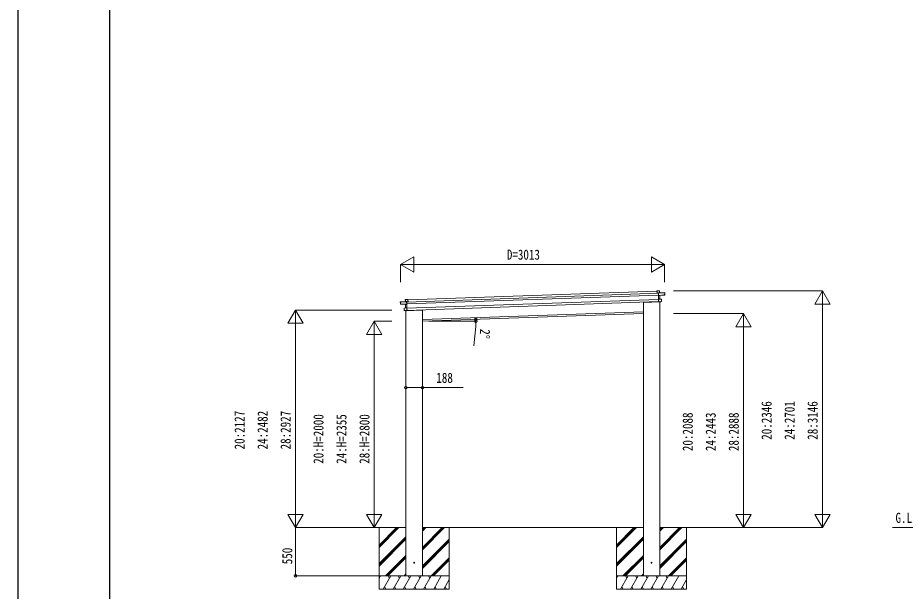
# Model space of a CAD drawing. Units: millimetres, scale not verified. Extents: x -14718 to 14718, y -10395 to 10395.
# Drawn here: x -14718 to -4592, y -6541 to 0 of the extents above; entities that cross this region are included whole.
import ezdxf
from ezdxf.enums import TextEntityAlignment as Align

# ---------------------------------------------------------------- set-up
doc = ezdxf.new("R2010")
doc.units = ezdxf.units.MM
doc.header["$LTSCALE"] = 40
for name, color, linetype, lineweight in [('0-4_YKK_13', 120, 'Continuous', 18), ('0-5_YKK_A1', 120, 'Continuous', 18), ('0-6_YKK_D', 200, 'Continuous', 18)]:
    doc.layers.add(name, color=color, linetype=linetype, lineweight=lineweight)
doc.layers.add('0-7_YKK_ZWAK', color=134, linetype='Continuous')
doc.styles.add('ＭＳ ゴシック', font='')
doc.styles.get('ＭＳ ゴシック').set_extended_font_data('MS Gothic')

msp = doc.modelspace()

# ---------------------------------------------------------------- linework, layer by layer
at = {"layer": '0-4_YKK_13'}
for p, q in [((-7424.14, -3115.25), (-7423.34, -3114.39)), ((-7424.14, -3115.25), (-7423.25, -3140.73)), ((-7422.31, -3140.7), (-7423.21, -3114.72)), ((-7394.69, -3113.22), (-7423.17, -3114.21)), ((-7408.38, -3137.51), (-7408.84, -3137.99)), ((-7408.84, -3137.99), (-7408.81, -3138.73)), ((-7408.81, -3138.73), (-7408.01, -3137.87)), ((-7408.81, -3138.73), (-7407.85, -3166.1)), ((-7406.88, -3166.97), (-7407.89, -3138.2)), ((-7335.89, -3135.18), (-7407.64, -3137.69)), ((-7394.64, -3113.72), (-7394.17, -3113.7)), ((-7393.37, -3136.69), (-7394.17, -3113.7)), ((-7393.84, -3136.7), (-7393.37, -3136.69)), ((-7335.37, -3135.66), (-7335.84, -3135.68)), ((-7334.6, -3157.65), (-7335.37, -3135.66)), ((-10352.36, -3240.51), (-10280.61, -3238)), ((-10295.25, -3215), (-10295.72, -3215.01)), ((-10294.91, -3238), (-10295.72, -3215.01)), ((-10295.23, -3214.5), (-10266.75, -3213.5)), ((-10294.44, -3237.98), (-10294.91, -3238)), ((-10279.32, -3267.27), (-10280.33, -3238.49)), ((-10279.37, -3238.96), (-10280.23, -3238.16)), ((-10279.88, -3237.77), (-10279.4, -3238.22)), ((-10279.4, -3238.22), (-10279.37, -3238.96)), ((-10279.37, -3238.96), (-10278.41, -3266.33)), ((-10279.32, -3240.46), (-10265.77, -3239.98)), ((-10265.77, -3239.98), (-10266.68, -3214)), ((-10265.72, -3214.47), (-10266.57, -3213.67)), ((-10264.83, -3239.95), (-10265.77, -3239.98)), ((-10265.72, -3214.47), (-10264.83, -3239.95)), ((-7423.25, -3140.73), (-7422.31, -3140.7)), ((-7408.76, -3140.23), (-7422.31, -3140.7)), ((-7406.88, -3166.97), (-7407.85, -3166.1)), ((-7407.85, -3166.1), (-7407.76, -3168.71)), ((-7406.79, -3169.57), (-7407.76, -3168.71)), ((-7407.76, -3168.71), (-7406.37, -3208.64)), ((-7406.79, -3169.55), (-7406.88, -3166.97)), ((-7392.24, -3168.19), (-7406.79, -3169.55)), ((-7406.79, -3169.57), (-7406.32, -3170.01)), ((-7405.48, -3207.16), (-7406.79, -3169.57)), ((-7405.59, -3207.8), (-7406.37, -3208.64)), ((-7406.37, -3208.64), (-7405.28, -3239.72)), ((-7406.32, -3170.01), (-7392.22, -3168.69)), ((-7390.87, -3207.55), (-7405.48, -3207.16)), ((-7405.33, -3207.52), (-7405.46, -3207.66)), ((-7373.32, -3208.5), (-7405.46, -3207.66)), ((-7404.33, -3240.13), (-7405.44, -3208.16)), ((-7404.45, -3240.49), (-7405.28, -3239.72)), ((-7379.84, -3237.77), (-7404.33, -3240.13)), ((-7392.22, -3168.69), (-7390.87, -3207.55)), ((-7390.39, -3207.59), (-7391.76, -3168.64)), ((-7391.42, -3168.13), (-7334.9, -3162.69)), ((-7390.79, -3239.32), (-7390.43, -3241.86)), ((-7389.79, -3239.23), (-7389.43, -3241.83)), ((-7372.41, -3234.52), (-7379.94, -3234.78)), ((-7379.84, -3237.77), (-7379.94, -3234.78)), ((-7379.82, -3238.27), (-7372.31, -3237.54)), ((-7373.3, -3209), (-7372.84, -3208.99)), ((-7371.94, -3234.5), (-7372.84, -3208.99)), ((-7372.41, -3234.52), (-7371.94, -3234.5)), ((-7371.86, -3237.03), (-7371.94, -3234.5)), ((-7335.07, -3157.67), (-7342.6, -3157.93)), ((-7342.49, -3160.95), (-7342.6, -3157.93)), ((-7335.07, -3157.67), (-7334.6, -3157.65)), ((-7334.97, -3160.59), (-7334.9, -3162.69)), ((-7334.52, -3160.08), (-7334.6, -3157.65)), ((-7334.45, -3162.18), (-7334.52, -3160.08)), ((-10352.84, -3241.02), (-10352.37, -3241.01)), ((-10352.07, -3263.01), (-10352.84, -3241.02)), ((-10351.61, -3262.99), (-10352.07, -3263.01)), ((-10351.99, -3265.44), (-10352.07, -3263.01)), ((-10351.92, -3267.54), (-10351.99, -3265.44)), ((-10351.61, -3262.99), (-10344.08, -3262.73)), ((-10351.5, -3265.92), (-10351.43, -3268.02)), ((-10294.66, -3269.51), (-10351.43, -3268.02)), ((-10343.97, -3265.75), (-10344.08, -3262.73)), ((-10309.89, -3311.54), (-10310.35, -3311.55)), ((-10309.46, -3337.07), (-10310.35, -3311.55)), ((-10309.9, -3311.04), (-10277.9, -3307.96)), ((-10308.99, -3337.05), (-10309.46, -3337.07)), ((-10309.38, -3339.6), (-10309.46, -3337.07)), ((-10308.99, -3337.05), (-10301.47, -3336.79)), ((-10301.35, -3340.28), (-10308.89, -3340.08)), ((-10301.36, -3339.78), (-10301.47, -3336.79)), ((-10301.36, -3339.78), (-10276.77, -3340.42)), ((-10292.94, -3308.93), (-10294.3, -3269.99)), ((-10293.84, -3269.51), (-10279.23, -3269.85)), ((-10279.67, -3270.34), (-10293.83, -3270)), ((-10293.83, -3270), (-10292.47, -3308.86)), ((-10292.47, -3308.86), (-10277.92, -3307.46)), ((-10290.96, -3343.15), (-10105.89, -3336.64)), ((-10279.23, -3269.87), (-10279.67, -3270.34)), ((-10279.32, -3267.27), (-10278.41, -3266.33)), ((-10279.23, -3269.85), (-10279.32, -3267.27)), ((-10279.23, -3269.87), (-10278.32, -3268.94)), ((-10277.92, -3307.46), (-10279.23, -3269.87)), ((-10278.41, -3266.33), (-10278.32, -3268.94)), ((-10278.32, -3268.94), (-10276.93, -3308.87)), ((-10278.05, -3307.83), (-10277.9, -3307.96)), ((-10276.77, -3340.42), (-10277.89, -3308.46)), ((-10277.76, -3308.09), (-10276.93, -3308.87)), ((-10276.93, -3308.87), (-10275.84, -3339.95)), ((-10276.62, -3340.78), (-10275.84, -3339.95)), ((-10100.83, -3331.01), (-10101.17, -3332.64)), ((-7579.92, -3242.97), (-7579.47, -3244.59)), ((-7389.43, -3241.83), (-7574.48, -3248.25)), ((-10290.88, -3342), (-10290.96, -3343.15)), ((-10289.88, -3342.03), (-10289.96, -3343.11))]:
    msp.add_line(p, q, dxfattribs=at)
for points in [[(-7423.17, -3114.21), (-7423.18, -3114.23), (-7423.22, -3114.26), (-7423.27, -3114.32), (-7423.34, -3114.39)], [(-7423.21, -3114.72), (-7394.64, -3113.72), (-7393.84, -3136.7), (-7407.69, -3137.19)], [(-7407.89, -3138.2), (-7335.84, -3135.68), (-7335.07, -3157.67)], [(-10280.33, -3238.49), (-10352.37, -3241.01), (-10351.61, -3262.99)], [(-10266.68, -3214), (-10295.25, -3215), (-10294.44, -3237.98), (-10280.6, -3237.5)], [(-10266.75, -3213.5), (-10266.74, -3213.51), (-10266.7, -3213.55), (-10266.65, -3213.6), (-10266.57, -3213.67)], [(-7342.49, -3160.95), (-7406.88, -3166.97), (-7406.88, -3166.97)], [(-7405.46, -3207.66), (-7405.47, -3207.67), (-7405.49, -3207.7), (-7405.54, -3207.74), (-7405.59, -3207.8)], [(-7405.44, -3208.16), (-7373.3, -3209), (-7372.41, -3234.52)], [(-7404.31, -3240.62), (-7379.82, -3238.27), (-7379.84, -3237.77)], [(-7391.82, -3168.65), (-7391.78, -3168.64), (-7391.76, -3168.64), (-7391.76, -3168.64)], [(-7391.42, -3168.13), (-7391.43, -3168.14), (-7391.43, -3168.14)], [(-7390.87, -3207.55), (-7390.77, -3207.55), (-7390.68, -3207.56), (-7390.6, -3207.57), (-7390.53, -3207.57), (-7390.47, -3207.58), (-7390.43, -3207.58), (-7390.4, -3207.59), (-7390.39, -3207.59)], [(-7342.49, -3160.95), (-7342.48, -3161.32), (-7334.97, -3160.59)], [(-10343.97, -3265.75), (-10343.96, -3266.12), (-10351.5, -3265.92)], [(-10343.97, -3265.75), (-10279.32, -3267.27), (-10279.32, -3267.27)], [(-10277.89, -3308.46), (-10309.89, -3311.54), (-10308.99, -3337.05)], [(-10276.75, -3340.92), (-10301.35, -3340.28), (-10301.36, -3339.78)], [(-10294.66, -3269.51), (-10294.66, -3269.51), (-10294.65, -3269.51)], [(-10294.23, -3269.99), (-10294.27, -3269.99), (-10294.29, -3269.99), (-10294.3, -3269.99)], [(-10292.47, -3308.86), (-10292.56, -3308.88), (-10292.65, -3308.89), (-10292.73, -3308.9), (-10292.8, -3308.91), (-10292.86, -3308.92), (-10292.9, -3308.93), (-10292.93, -3308.93), (-10292.94, -3308.93)], [(-10277.9, -3307.96), (-10277.89, -3307.97), (-10277.87, -3307.99), (-10277.82, -3308.03), (-10277.76, -3308.09)], [(-10276.62, -3340.78), (-10276.68, -3340.84), (-10276.72, -3340.88), (-10276.74, -3340.91), (-10276.75, -3340.92)], [(-7404.45, -3240.49), (-7404.39, -3240.55), (-7404.35, -3240.59), (-7404.32, -3240.62), (-7404.31, -3240.62)]]:
    msp.add_lwpolyline(points, dxfattribs=at)
for centre in [(-10194.83, -6215.59), (-7486.17, -6215.59)]:
    msp.add_circle(centre, 5, dxfattribs=at)
for centre, radius, start, end in [((-7406.19, -3135.35), 3.08, 224.50749, 234.22646), ((-7407.65, -3138.19), 1, 92, 137), ((-7401.5, -3143.91), 8.88, 136.94482, 137.18495), ((-7407.62, -3138.19), 0.5, 92, 137), ((-7405.61, -3137.24), 2.08, 178.55929, 192.42625), ((-7394.67, -3113.72), 0.5, 2, 92), ((-7396.71, -3113.67), 2.07, 358.55048, 12.44867), ((-7391.77, -3136.76), 2.08, 178.55929, 192.42625), ((-7392.87, -3136.67), 0.5, 182, 272), ((-7335.87, -3135.68), 0.5, 2, 92), ((-7337.91, -3135.63), 2.08, 358.55929, 12.42625), ((-10295.22, -3215), 0.5, 92, 182), ((-10295.41, -3238.02), 0.5, 272, 2), ((-10293.19, -3214.8), 2.07, 171.55133, 185.44952), ((-10296.51, -3238.18), 2.08, 351.57375, 5.44071), ((-10282.66, -3237.7), 2.08, 351.57375, 5.44071), ((-10280.59, -3238.5), 0.5, 47, 92), ((-10280.56, -3238.5), 1, 47, 92), ((-10282.22, -3235.77), 3.08, 309.77354, 319.49251), ((-10286.3, -3244.64), 8.88, 46.81505, 47.05517), ((-7389.96, -3168.36), 2.28, 175.72193, 188.26437), ((-7391.33, -3168.61), 0.483, 101.4924, 184.59913), ((-7391.26, -3168.62), 0.5, 95.5, 182), ((-7388.81, -3207.72), 2.07, 175.06677, 188.93323), ((-7389.9, -3207.57), 0.5, 182, 268.5), ((-7373.34, -3209), 0.5, 2, 88.5), ((-7375.36, -3208.82), 2.07, 355.06602, 8.93398), ((-7372.36, -3237.05), 0.5, 275.5, 2), ((-7334.95, -3162.19), 0.5, 275.5, 2), ((-10352.34, -3241.01), 0.5, 92, 182), ((-10350.31, -3240.81), 2.08, 171.57375, 185.44071), ((-10351.42, -3267.52), 0.5, 182, 268.5), ((-10309.86, -3311.54), 0.5, 95.5, 182), ((-10307.84, -3311.22), 2.07, 175.06602, 188.93398), ((-10308.88, -3339.58), 0.5, 182, 268.5), ((-10294.8, -3270), 0.5, 2, 88.5), ((-10294.72, -3269.99), 0.483, 359.40087, 82.5076), ((-10296.1, -3269.83), 2.28, 355.73562, 8.27807), ((-10293.44, -3308.95), 0.5, 275.5, 2), ((-10294.51, -3309.18), 2.07, 355.06677, 8.93323), ((-10106.07, -3331.65), 5, 272, 348.5), ((-7574.65, -3243.25), 5, 195.5, 272)]:
    msp.add_arc(centre, radius, start, end, dxfattribs=at)
for centre, major_axis, ratio, start_param, end_param in [((-7423.69, -3114.73), (-0.017, 0.5), 0.944124, 4.71238898, 5.42585015), ((-7408.36, -3138.21), (-0.017, 0.5), 0.944124, 4.71238898, 5.42585015), ((-10279.86, -3238.48), (-0.017, 0.5), 0.944124, 0.85733516, 1.57079633), ((-10266.2, -3213.98), (-0.017, 0.5), 0.944124, 0.85733516, 1.57079633), ((-7406.3, -3170.01), (0.488, -0.456), 0.023136, 3.16478273, 4.68830004), ((-7405.91, -3208.15), (-0.196, 0.467), 0.921944, 4.3224851, 5.1060198), ((-7405, -3207.17), (-0.196, 0.467), 0.921944, 1.18089244, 1.96442714), ((-7404.8, -3240.17), (0.163, 0.48), 0.921944, 4.31875817, 5.10229286), ((-7392.3, -3168.24), (0.997, 0.096), 0.043579, 0.51190197, 1.5070393), ((-7392.25, -3168.74), (0.498, 0.079), 0.086186, 0.49147269, 1.49908743), ((-7392.3, -3168.24), (0.997, 0.096), 0.043579, 0.50900782, 0.51190197), ((-7335.02, -3160.1), (0.017, -0.5), 0.999045, 0.06102831, 1.57079633), ((-10351.49, -3265.42), (0.017, -0.5), 0.999045, 4.71238898, 6.222157), ((-10293.78, -3269.55), (-1, 0.03), 0.043579, 4.77614601, 5.77128334), ((-10293.78, -3269.55), (-1, 0.03), 0.043579, 5.77128334, 5.77417749), ((-10293.79, -3270.05), (-0.502, 0.044), 0.086186, 4.78409788, 5.79171262), ((-10279.69, -3270.34), (-0.455, -0.489), 0.023136, 1.59488526, 3.11840257), ((-10278.39, -3307.5), (0.163, 0.48), 0.921944, 4.31875817, 5.10229286), ((-10277.41, -3308.41), (0.163, 0.48), 0.921944, 1.17716551, 1.96070021), ((-10276.3, -3340.43), (-0.196, 0.467), 0.921944, 1.18089244, 1.96442714)]:
    msp.add_ellipse(centre, major_axis=major_axis, ratio=ratio, start_param=start_param, end_param=end_param, dxfattribs=at)
at = {"layer": '0-5_YKK_A1'}
for p, q in [((-10265.6, -3217.69), (-7424.03, -3118.46)), ((-10279.22, -3243.17), (-7408.66, -3142.93)), ((-10278.52, -3263.17), (-7407.96, -3162.92)), ((-10276.78, -3313.14), (-7406.22, -3212.89)), ((-10275.94, -3337.12), (-7405.38, -3236.88)), ((-7391.92, -6365.59), (-7391.92, -3239.43)), ((-10101.08, -6365.59), (-10101.08, -3331.01)), ((-7579.92, -6365.59), (-7579.92, -3242.97)), ((-10289.08, -6365.59), (-10289.08, -3342.06)), ((-10100.83, -3440.57), (-7579.92, -3352.54)), ((-7579.92, -3372.55), (-10100.83, -3460.59)), ((-10595.83, -5815.59), (-10288.83, -5815.64)), ((-10594.83, -5815.59), (-10594.83, -6515.58)), ((-10594.83, -6042.22), (-10368.2, -5815.59)), ((-10594.83, -6013.93), (-10396.49, -5815.59)), ((-10594.83, -6028.07), (-10382.4, -5815.64)), ((-10101.08, -5815.59), (-7579.92, -5815.59)), ((-10100.83, -5856.58), (-10059.83, -5815.59)), ((-10100.83, -5842.44), (-10073.98, -5815.59)), ((-10100.83, -5828.3), (-10088.12, -5815.59)), ((-10100.83, -6068.72), (-9847.74, -5815.62)), ((-10100.83, -6054.57), (-9861.88, -5815.63)), ((-10100.83, -6040.43), (-9876.03, -5815.63)), ((-9794.83, -5815.59), (-9794.83, -6515.58)), ((-7885.92, -5815.59), (-7885.92, -6515.58)), ((-7885.92, -6042.22), (-7659.29, -5815.59)), ((-7885.92, -6013.93), (-7687.57, -5815.59)), ((-7885.92, -6028.07), (-7673.49, -5815.64)), ((-7391.92, -5856.58), (-7350.92, -5815.59)), ((-7391.92, -5842.44), (-7365.06, -5815.59)), ((-7391.92, -5828.3), (-7379.2, -5815.59)), ((-7391.92, -6068.72), (-7138.83, -5815.62)), ((-7391.92, -6054.57), (-7152.97, -5815.63)), ((-7391.92, -6040.43), (-7167.11, -5815.63)), ((-6973.28, -5815.64), (-7391.92, -5815.64)), ((-7085.92, -5815.59), (-7085.92, -6515.58)), ((-4737.37, -5815.59), (-3552.14, -5815.59)), ((-10594.83, -6226.06), (-10288.83, -5920.06)), ((-10594.83, -6240.2), (-10288.83, -5934.21)), ((-10594.83, -6254.35), (-10288.83, -5948.35)), ((-10100.83, -6252.56), (-9794.83, -5946.56)), ((-10100.83, -6266.7), (-9794.83, -5960.71)), ((-7885.92, -6226.06), (-7579.92, -5920.06)), ((-7885.92, -6240.2), (-7579.92, -5934.21)), ((-7885.92, -6254.35), (-7579.92, -5948.35)), ((-7391.92, -6252.56), (-7085.92, -5946.56)), ((-7391.92, -6266.7), (-7085.92, -5960.71)), ((-10100.83, -6280.85), (-9794.83, -5974.85)), ((-7391.92, -6280.85), (-7085.92, -5974.85)), ((-10522.23, -6365.59), (-10288.83, -6132.2)), ((-10508.08, -6365.59), (-10288.83, -6146.34)), ((-10493.94, -6365.59), (-10288.83, -6160.48)), ((-10001.73, -6365.59), (-9794.83, -6158.7)), ((-9987.58, -6365.59), (-9794.83, -6172.84)), ((-7813.31, -6365.59), (-7579.92, -6132.2)), ((-7799.17, -6365.59), (-7579.92, -6146.34)), ((-7785.02, -6365.59), (-7579.92, -6160.48)), ((-7292.81, -6365.59), (-7085.92, -6158.7)), ((-7278.67, -6365.59), (-7085.92, -6172.84)), ((-9973.44, -6365.59), (-9794.83, -6186.98)), ((-7264.52, -6365.59), (-7085.92, -6186.98)), ((-10594.83, -6394.53), (-10578.12, -6365.58)), ((-9794.83, -6365.59), (-10594.83, -6365.59)), ((-10549.26, -6515.58), (-10462.65, -6365.58)), ((-10477.65, -6391.57), (-10492.66, -6365.58)), ((-10433.79, -6515.58), (-10347.18, -6365.58)), ((-10362.18, -6391.57), (-10377.19, -6365.58)), ((-10318.32, -6515.58), (-10231.71, -6365.58)), ((-10310.09, -6365.59), (-10288.83, -6344.33)), ((-10246.72, -6391.57), (-10261.72, -6365.59)), ((-10202.85, -6515.58), (-10116.24, -6365.59)), ((-10131.24, -6391.57), (-10146.25, -6365.58)), ((-10087.38, -6515.58), (-10000.77, -6365.59)), ((-10015.77, -6391.57), (-10030.77, -6365.58)), ((-9971.91, -6515.58), (-9885.3, -6365.59)), ((-9794.83, -6374.25), (-9799.83, -6365.58)), ((-7885.92, -6394.53), (-7869.21, -6365.58)), ((-7085.92, -6365.59), (-7885.92, -6365.59)), ((-7840.34, -6515.58), (-7753.74, -6365.58)), ((-7768.74, -6391.57), (-7783.74, -6365.58)), ((-7724.87, -6515.58), (-7638.27, -6365.58)), ((-7653.27, -6391.57), (-7668.27, -6365.58)), ((-7609.4, -6515.58), (-7522.8, -6365.58)), ((-7601.18, -6365.59), (-7579.92, -6344.33)), ((-7537.8, -6391.57), (-7552.8, -6365.59)), ((-7493.93, -6515.58), (-7407.33, -6365.59)), ((-7422.33, -6391.57), (-7437.33, -6365.58)), ((-7378.46, -6515.58), (-7291.86, -6365.59)), ((-7306.86, -6391.57), (-7321.86, -6365.58)), ((-7262.99, -6515.58), (-7176.39, -6365.59)), ((-7085.92, -6374.25), (-7090.92, -6365.58)), ((-10593.13, -6391.57), (-10594.83, -6388.61)), ((-9856.44, -6515.58), (-9794.83, -6408.89)), ((-7884.21, -6391.57), (-7885.92, -6388.61)), ((-7147.52, -6515.58), (-7085.92, -6408.89)), ((-10594.83, -6515.58), (-9794.83, -6515.58)), ((-10534.26, -6489.61), (-10519.26, -6515.58)), ((-10418.79, -6489.61), (-10403.79, -6515.58)), ((-10303.32, -6489.61), (-10288.32, -6515.58)), ((-10187.85, -6489.6), (-10172.85, -6515.58)), ((-10072.38, -6489.61), (-10057.38, -6515.58)), ((-9956.91, -6489.61), (-9941.91, -6515.58)), ((-9841.44, -6489.61), (-9826.44, -6515.58)), ((-7885.92, -6515.58), (-7085.92, -6515.58)), ((-7825.34, -6489.61), (-7810.34, -6515.58)), ((-7709.87, -6489.61), (-7694.87, -6515.58)), ((-7594.4, -6489.61), (-7579.4, -6515.58)), ((-7478.93, -6489.6), (-7463.93, -6515.58)), ((-7363.46, -6489.61), (-7348.46, -6515.58)), ((-7247.99, -6489.61), (-7232.99, -6515.58)), ((-7132.52, -6489.61), (-7117.52, -6515.58))]:
    msp.add_line(p, q, dxfattribs=at)
at = {"layer": '0-6_YKK_D'}
for p, q in [((-10349.69, -2814.15), (-10198.13, -2726.65)), ((-10198.13, -2901.65), (-10198.13, -2726.65)), ((-7336.69, -2814.15), (-7488.24, -2726.65)), ((-7488.24, -2726.65), (-7488.24, -2901.65)), ((-10349.69, -3017.07), (-10349.69, -2813.15)), ((-10349.69, -2814.15), (-10198.13, -2901.65)), ((-10349.69, -2814.15), (-10046.58, -2814.15)), ((-10174.69, -2814.15), (-7511.69, -2814.15)), ((-7336.69, -2814.15), (-7639.79, -2814.15)), ((-7336.69, -2814.15), (-7488.24, -2901.65)), ((-7336.69, -3017.07), (-7336.69, -2813.15)), ((-7236.69, -3114.15), (-5535.69, -3114.15)), ((-5536.69, -3114.15), (-5624.19, -3265.7)), ((-5536.69, -3114.15), (-5449.19, -3265.7)), ((-5536.69, -3114.15), (-5536.69, -3417.26)), ((-11549.69, -3333.51), (-11637.19, -3485.06)), ((-10449.69, -3333.51), (-11550.69, -3333.51)), ((-11549.69, -3333.51), (-11462.19, -3485.06)), ((-11549.69, -3333.51), (-11549.69, -3636.62)), ((-5624.19, -3265.7), (-5449.19, -3265.7)), ((-5536.69, -3289.15), (-5536.69, -5640.64)), ((-7236.69, -3372.55), (-6435.69, -3372.55)), ((-6436.69, -3372.55), (-6524.19, -3524.11)), ((-6436.69, -3372.55), (-6349.19, -3524.11)), ((-6436.69, -3372.55), (-6436.69, -3675.66)), ((-11637.19, -3485.06), (-11462.19, -3485.06)), ((-11549.69, -3508.51), (-11549.69, -5640.59)), ((-10649.69, -3460.59), (-10737.19, -3612.14)), ((-10449.69, -3460.59), (-10650.69, -3460.59)), ((-10649.69, -3460.59), (-10562.19, -3612.14)), ((-10649.69, -3460.59), (-10649.69, -3763.69)), ((-10026.47, -3460.59), (-9488.56, -3460.59)), ((-9492.46, -3520.01), (-9514.31, -3743.75)), ((-6524.19, -3524.11), (-6349.19, -3524.11)), ((-10737.19, -3612.14), (-10562.19, -3612.14)), ((-10649.69, -3635.59), (-10649.69, -5640.59)), ((-6436.69, -3547.55), (-6436.69, -5640.64)), ((-10288.83, -4192.72), (-10288.83, -4219.96)), ((-10100.83, -4190.77), (-10100.83, -4219.96)), ((-11549.69, -5815.59), (-11549.69, -5512.48)), ((-10649.69, -5815.59), (-10649.69, -5512.48)), ((-6436.69, -5815.64), (-6436.69, -5512.54)), ((-5536.69, -5815.64), (-5536.69, -5512.54)), ((-11549.69, -5815.59), (-11637.19, -5664.03)), ((-11462.19, -5664.03), (-11637.19, -5664.03)), ((-11549.69, -5815.59), (-11462.19, -5664.03)), ((-10649.69, -5815.59), (-10737.19, -5664.03)), ((-10562.19, -5664.03), (-10737.19, -5664.03)), ((-10649.69, -5815.59), (-10562.19, -5664.03)), ((-6436.69, -5815.64), (-6524.19, -5664.09)), ((-6349.19, -5664.09), (-6524.19, -5664.09)), ((-6436.69, -5815.64), (-6349.19, -5664.09)), ((-5536.69, -5815.64), (-5624.19, -5664.09)), ((-5449.19, -5664.09), (-5624.19, -5664.09)), ((-5536.69, -5815.64), (-5449.19, -5664.09)), ((-10449.69, -5815.59), (-11550.69, -5815.59)), ((-10595.83, -5815.59), (-11550.69, -5815.59)), ((-11549.69, -5815.59), (-11549.69, -6365.59)), ((-10449.69, -5815.59), (-10650.69, -5815.59)), ((-7236.69, -5815.64), (-6435.69, -5815.64)), ((-7236.69, -5815.64), (-5535.69, -5815.64)), ((-10595.83, -6365.59), (-11550.69, -6365.59))]:
    msp.add_line(p, q, dxfattribs=at)
msp.add_lwpolyline([(-10288.83, -4218.96), (-10100.83, -4218.96), (-9636.03, -4218.96)], dxfattribs=at)
for centre in [(-9489.93, -3439.25), (-9489.56, -3460.59), (-10288.83, -4218.96), (-10100.83, -4218.96), (-11549.69, -6365.59)]:
    msp.add_circle(centre, 14.88, dxfattribs=at)
for start, end in [(0, 2), (354.42074, 0)]:
    msp.add_arc((-10100.83, -3460.59), 611.27, start, end, dxfattribs=at)
at = {"layer": '0-7_YKK_ZWAK'}
msp.add_line((-13667.43, -8837.5), (-13667.43, 9712.5), dxfattribs=at)
msp.add_lwpolyline([(-14717.5, -10395), (14717.5, -10395), (14717.5, 10395), (-14717.5, 10395)], close=True, dxfattribs=at)

# ---------------------------------------------------------------- texts
at = {"layer": '0-5_YKK_A1', "style": 'ＭＳ ゴシック', "width": 0.8}
msp.add_text('G.L', height=115.5, dxfattribs=at).set_placement((-4702.77, -5796.01), align=Align.BOTTOM_LEFT)
at = {"layer": '0-6_YKK_D', "style": 'ＭＳ ゴシック', "width": 0.8}
for s, p in [('D=3013', (-9137.19, -2794.15)), ('188', (-9941.63, -4198.96))]:
    msp.add_text(s, height=115.5, dxfattribs=at).set_placement(p, align=Align.BOTTOM_LEFT)
for s, rotation, p in [('2°', 264.421, (-9474.5, -3541.86)), ('20:2346', 90, (-6081.69, -4813.5)), ('24:2701', 90, (-5819.19, -4813.5)), ('28:3146', 90, (-5556.69, -4813.5)), ('20:2127', 90, (-12094.69, -4923.15)), ('24:2482', 90, (-11832.19, -4923.15)), ('28:2927', 90, (-11569.69, -4923.15)), ('20:H=2000', 90, (-11194.69, -5087.49)), ('24:H=2355', 90, (-10932.19, -5087.49)), ('28:H=2800', 90, (-10669.69, -5087.49)), ('20:2088', 90, (-6981.69, -4942.7)), ('24:2443', 90, (-6719.19, -4942.7)), ('28:2888', 90, (-6456.69, -4942.7)), ('550', 90, (-11550.69, -6233.39))]:
    msp.add_text(s, height=115.5, rotation=rotation, dxfattribs=at).set_placement(p, align=Align.BOTTOM_LEFT)

doc.saveas('drawing.dxf')
